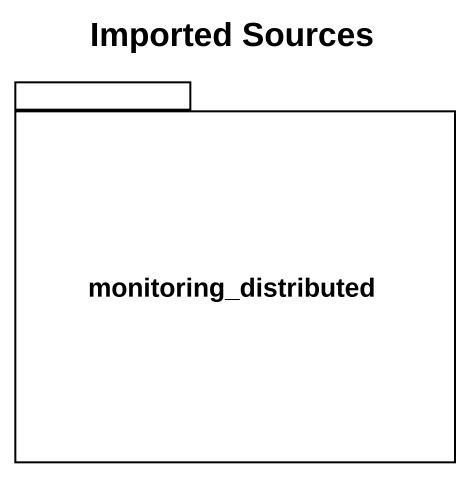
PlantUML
@startuml
title Imported Sources
package monitoring_distributed {
}
@enduml
